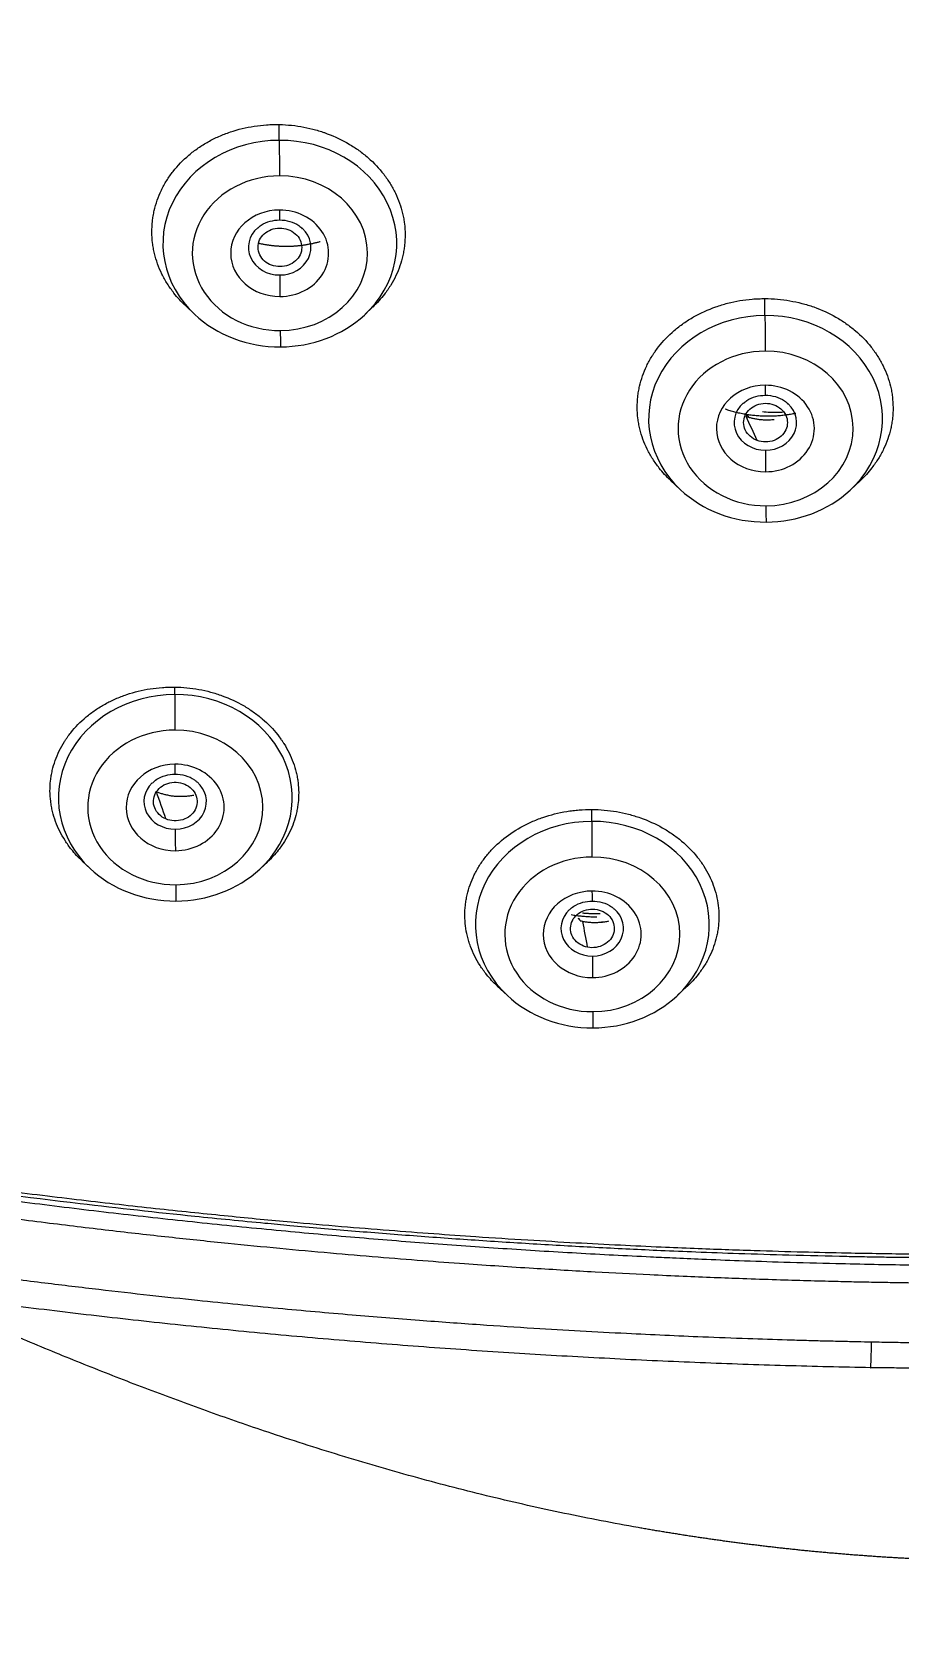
# Model space of a CAD drawing. Header units: millimetres. Extents: x 2433 to 4809, y -10272 to -6912.
# Drawn here: x 3226.53 to 3240.38, y -8430.04 to -8404.54 of the extents above; entities that cross this region are included whole.
import ezdxf

# ---------------------------------------------------------------- set-up
doc = ezdxf.new("R2010")
doc.units = ezdxf.units.MM
doc.layers.add('DIM', color=3, linetype='Continuous', lineweight=13)
doc.styles.add('ARIAL', font='arial.ttf')
doc.dimstyles.get("Standard").update_dxf_attribs({"dimtxt": 15, "dimasz": 15, "dimexe": 0.18, "dimexo": 0.0625, "dimgap": 4, "dimtad": 0, "dimtih": 1, "dimtoh": 1, "dimdec": 1, "dimdsep": 46, "dimtxsty": 'ARIAL', "dimcen": 0, "dimclrd": 3, "dimclre": 3, "dimclrt": 3, "dimadec": 0, "dimazin": 0, "dimtfac": 1, "dimtdec": 1, "dimtofl": 0, "dimtmove": 0, "dimatfit": 3, "dimfxl": 1, "dimtolj": 1, "dimtzin": 0, "dimarcsym": 0})

# ---------------------------------------------------------------- blocks, each defined once
blk = doc.blocks.new('*D43')
at = {"layer": 'Defpoints', "color": 0, "transparency": 16777216}
for p in [(3193.999, -7897.186), (3599.118, -9941.356), (3679.627, -9941.356)]:
    blk.add_point(p, dxfattribs=at)
at = {"layer": 'DIM', "color": 3, "lineweight": -2, "transparency": 16777216}
for p, q in [((3194.062, -7897.186), (3679.807, -7897.186)), ((3679.627, -7915.186), (3679.627, -8902.472)), ((3679.627, -9923.356), (3679.627, -8936.071)), ((3599.18, -9941.356), (3679.807, -9941.356))]:
    blk.add_line(p, q, dxfattribs=at)
at = {"layer": 'DIM', "color": 3, "transparency": 16777216}
for points in [[(3676.627, -7915.186), (3682.627, -7915.186), (3679.627, -7897.186)], [(3676.627, -9923.356), (3682.627, -9923.356), (3679.627, -9941.356)]]:
    blk.add_solid(points, dxfattribs=at)
at = {"layer": 'DIM', "color": 3, "transparency": 16777216, "insert": (3679.627, -8919.271), "char_height": 18, "attachment_point": 5, "style": 'ARIAL'}
blk.add_mtext('\\A1;(2280)', dxfattribs=at)

msp = doc.modelspace()

# ---------------------------------------------------------------- linework, layer by layer
at = {"linetype": 'Continuous', "lineweight": 13}
for p, q in [((3230.484, -8406.276), (3230.483, -8406.023)), ((3238.25, -8409.077), (3238.249, -8408.806)), ((3228.812, -8415.135), (3228.812, -8415.017)), ((3235.481, -8417.163), (3235.481, -8416.973))]:
    msp.add_line(p, q, dxfattribs=at)
at = {"linetype": 'Continuous', "lineweight": 18}
for p, q in [((3228.989, -8408.924), (3229.13, -8409.057)), ((3231.856, -8409.057), (3231.975, -8408.944)), ((3236.741, -8411.713), (3236.896, -8411.858)), ((3239.622, -8411.858), (3239.77, -8411.718)), ((3227.333, -8417.798), (3227.458, -8417.916)), ((3230.184, -8417.916), (3230.294, -8417.813)), ((3233.97, -8419.796), (3234.127, -8419.944)), ((3236.853, -8419.944), (3237.002, -8419.805))]:
    msp.add_line(p, q, dxfattribs=at)
at = {"linetype": 'Continuous', "lineweight": 13}
for centre, major_axis, ratio, start_param, end_param in [((3230.493, -8407.927), (-1.87, 0), 0.882948, 4.717224, 7.037094), ((3230.493, -8407.927), (-1.87, 0), 0.882948, 2.377964, 4.717224), ((3230.486, -8406.61), (0.002, -0.5), 0.00227, 3.979346, 5.201076), ((3230.493, -8408.081), (1.4, 0), 0.882948, 1.575631, 4.717224), ((3230.493, -8408.081), (1.4, 0), 0.882948, 4.717224, 7.858816), ((3230.49, -8408.081), (-0.783, 0), 0.882948, 4.717224, 7.858816), ((3230.49, -8408.081), (-0.783, 0), 0.882948, 1.575631, 4.717224), ((3230.487, -8407.249), (0.001, -0.3), 0.00227, 5.201076, 6.276176), ((3230.494, -8408.631), (-0.001, 0.3), 0.00227, 0.828524, 2.059484), ((3238.259, -8410.728), (-1.87, 0), 0.882948, 4.717224, 7.037094), ((3238.259, -8410.728), (-1.87, 0), 0.882948, 2.377964, 4.717224), ((3238.252, -8409.412), (0.002, -0.5), 0.00227, 3.979346, 5.201076), ((3230.5, -8409.082), (-0.002, 0.5), 0.00227, 2.059484, 3.281214), ((3238.259, -8410.882), (1.4, 0), 0.882948, 1.575631, 4.717224), ((3238.259, -8410.882), (1.4, 0), 0.882948, 4.717224, 7.858816), ((3238.256, -8410.883), (-0.783, 0), 0.882948, 4.717224, 7.858816), ((3238.256, -8410.883), (-0.783, 0), 0.882948, 1.575631, 4.717224), ((3238.252, -8410.051), (0.001, -0.3), 0.00227, 5.201076, 6.276176), ((3237.677, -8411.635), (0.29, 0.957), 0.160514, 6.081981, 6.381709), ((3238.26, -8411.433), (-0.001, 0.3), 0.00227, 0.828524, 2.059484), ((3238.265, -8411.884), (-0.002, 0.5), 0.00227, 2.059484, 3.281214), ((3228.821, -8416.786), (-1.87, 0), 0.882948, 4.717224, 7.037094), ((3228.821, -8416.786), (-1.87, 0), 0.882948, 2.377964, 4.717224), ((3228.814, -8415.469), (0.002, -0.5), 0.00227, 3.979346, 5.201076), ((3228.821, -8416.94), (1.4, 0), 0.882948, 1.575631, 4.717224), ((3228.821, -8416.94), (1.4, 0), 0.882948, 4.717224, 7.858816), ((3228.819, -8416.941), (-0.783, 0), 0.882948, 4.717224, 7.858816), ((3228.819, -8416.941), (-0.783, 0), 0.882948, 1.575631, 4.717224), ((3228.815, -8416.108), (0.001, -0.3), 0.00227, 5.201076, 6.276176), ((3228.822, -8417.491), (-0.001, 0.3), 0.00227, 0.828524, 2.059484), ((3235.49, -8418.814), (-1.87, 0), 0.882948, 4.717224, 7.037094), ((3235.49, -8418.814), (-1.87, 0), 0.882948, 2.377964, 4.717224), ((3235.483, -8417.498), (0.002, -0.5), 0.00227, 3.979346, 5.201076), ((3235.49, -8418.969), (1.4, 0), 0.882948, 1.575631, 4.717224), ((3235.49, -8418.969), (1.4, 0), 0.882948, 4.717224, 7.858816), ((3228.828, -8417.941), (-0.002, 0.5), 0.00227, 2.059484, 3.281214), ((3235.488, -8418.969), (-0.783, 0), 0.882948, 4.717224, 7.858816), ((3235.488, -8418.969), (-0.783, 0), 0.882948, 1.575631, 4.717224), ((3235.484, -8418.137), (0.001, -0.3), 0.00227, 5.201076, 6.276176), ((3235.036, -8419.691), (0.236, 0.972), 0.128072, 6.036341, 6.392842), ((3235.554, -8417.425), (0.033, -1.5), 0.09731, 0.436967, 0.472517), ((3235.491, -8419.52), (-0.001, 0.3), 0.00227, 0.828524, 2.059484), ((3235.497, -8419.97), (-0.002, 0.5), 0.00227, 2.059484, 3.281214), ((3239.959, -8424.904), (0.019, 1), 0.00925, 2.827528, 4.094485)]:
    msp.add_ellipse(centre, major_axis=major_axis, ratio=ratio, start_param=start_param, end_param=end_param, dxfattribs=at)
at = {"linetype": 'Continuous', "lineweight": 18}
for centre, major_axis, start_param, end_param in [((3230.49, -8407.987), (0.5, 0), 2.349395, 4.717224), ((3230.49, -8407.987), (0.5, 0), 4.717224, 7.03081), ((3230.493, -8407.927), (-1.87, 0), 0.753908, 1.575631), ((3230.493, -8407.927), (-1.87, 0), 1.575631, 2.377964), ((3238.256, -8410.789), (0.5, 0), 2.349395, 4.717224), ((3238.256, -8410.789), (0.5, 0), 4.717224, 7.03081), ((3238.259, -8410.728), (-1.87, 0), 0.753908, 1.575631), ((3238.259, -8410.728), (-1.87, 0), 1.575631, 2.377964), ((3228.819, -8416.847), (-0.5, 0), 1.575631, 3.936194), ((3228.819, -8416.847), (-0.5, 0), 5.53772, 7.858816), ((3228.821, -8416.786), (-1.87, 0), 0.753908, 1.575631), ((3228.821, -8416.786), (-1.87, 0), 1.575631, 2.377964), ((3235.488, -8418.875), (-0.5, 0), 5.53772, 7.858816), ((3235.488, -8418.875), (-0.5, 0), 1.575631, 3.936194), ((3235.49, -8418.814), (-1.87, 0), 0.753908, 1.575631), ((3235.49, -8418.814), (-1.87, 0), 1.575631, 2.377964)]:
    msp.add_ellipse(centre, major_axis=major_axis, ratio=0.882948, start_param=start_param, end_param=end_param, dxfattribs=at)
for points, knots in [([(3228.987, -8408.922), (3228.918, -8408.858), (3228.856, -8408.79), (3228.78, -8408.693), (3228.762, -8408.669), (3228.727, -8408.62), (3228.71, -8408.594), (3228.662, -8408.518), (3228.633, -8408.466), (3228.555, -8408.307), (3228.516, -8408.197), (3228.482, -8408.056), (3228.476, -8408.027), (3228.466, -8407.97), (3228.461, -8407.942), (3228.451, -8407.856), (3228.444, -8407.742), (3228.45, -8407.628), (3228.459, -8407.542), (3228.463, -8407.514), (3228.472, -8407.457), (3228.478, -8407.428), (3228.51, -8407.288), (3228.548, -8407.179), (3228.624, -8407.022), (3228.652, -8406.97), (3228.715, -8406.869), (3228.75, -8406.82), (3228.86, -8406.679), (3228.944, -8406.592), (3229.063, -8406.492), (3229.087, -8406.472), (3229.137, -8406.434), (3229.162, -8406.416), (3229.24, -8406.362), (3229.347, -8406.296), (3229.461, -8406.239), (3229.549, -8406.2), (3229.579, -8406.188), (3229.639, -8406.164), (3229.67, -8406.153), (3229.826, -8406.1), (3229.953, -8406.069), (3230.149, -8406.04), (3230.215, -8406.032), (3230.315, -8406.026), (3230.349, -8406.024), (3230.416, -8406.023), (3230.45, -8406.023), (3230.483, -8406.023)], [0, 0, 0, 0, 0.064268, 0.064268, 0.085535, 0.085535, 0.106801, 0.106801, 0.149334, 0.149334, 0.234401, 0.234401, 0.255668, 0.255668, 0.276934, 0.276934, 0.319468, 0.362001, 0.362001, 0.383267, 0.383267, 0.404534, 0.404534, 0.489601, 0.489601, 0.532134, 0.532134, 0.574667, 0.574667, 0.659734, 0.659734, 0.681, 0.681, 0.702267, 0.702267, 0.7448, 0.787334, 0.787334, 0.8086, 0.8086, 0.829867, 0.829867, 0.914933, 0.914933, 0.957467, 0.957467, 0.978733, 0.978733, 1, 1, 1, 1]), ([(3230.483, -8406.023), (3230.616, -8406.026), (3230.747, -8406.04), (3230.939, -8406.076), (3231.002, -8406.091), (3231.096, -8406.117), (3231.143, -8406.131), (3231.19, -8406.147), (3231.221, -8406.158), (3231.236, -8406.164), (3231.374, -8406.215), (3231.49, -8406.27), (3231.653, -8406.367), (3231.706, -8406.401), (3231.783, -8406.456), (3231.808, -8406.475), (3231.857, -8406.514), (3231.881, -8406.534), (3231.997, -8406.636), (3232.08, -8406.724), (3232.172, -8406.843), (3232.19, -8406.867), (3232.224, -8406.916), (3232.24, -8406.941), (3232.287, -8407.017), (3232.315, -8407.068), (3232.391, -8407.225), (3232.429, -8407.333), (3232.462, -8407.473), (3232.468, -8407.501), (3232.478, -8407.557), (3232.482, -8407.585), (3232.492, -8407.669), (3232.499, -8407.781), (3232.493, -8407.894), (3232.484, -8407.978), (3232.481, -8408.006), (3232.471, -8408.062), (3232.466, -8408.09), (3232.435, -8408.228), (3232.397, -8408.335), (3232.324, -8408.491), (3232.296, -8408.541), (3232.258, -8408.604), (3232.25, -8408.616), (3232.234, -8408.641), (3232.209, -8408.677), (3232.183, -8408.713), (3232.108, -8408.809), (3232.046, -8408.878), (3231.977, -8408.943)], [0, 0, 0, 0, 0.084855, 0.084855, 0.127283, 0.127283, 0.148497, 0.159104, 0.159104, 0.169711, 0.169711, 0.254566, 0.254566, 0.296994, 0.296994, 0.318208, 0.318208, 0.339422, 0.339422, 0.424277, 0.424277, 0.445491, 0.445491, 0.466705, 0.466705, 0.509133, 0.509133, 0.593988, 0.593988, 0.615202, 0.615202, 0.636416, 0.636416, 0.678843, 0.721271, 0.721271, 0.742485, 0.742485, 0.763699, 0.763699, 0.848554, 0.848554, 0.890982, 0.890982, 0.901589, 0.901589, 0.912196, 0.93341, 0.93341, 1, 1, 1, 1]), ([(3230.143, -8407.679), (3230.158, -8407.661), (3230.21, -8407.614), (3230.334, -8407.564), (3230.436, -8407.55), (3230.488, -8407.549)], [0, 0, 0, 0, 0.206446, 0.623832, 1, 1, 1, 1]), ([(3230.488, -8407.549), (3230.546, -8407.549), (3230.654, -8407.564), (3230.784, -8407.621), (3230.836, -8407.672), (3230.852, -8407.691)], [0, 0, 0, 0, 0.388964, 0.792604, 1, 1, 1, 1]), ([(3236.739, -8411.711), (3236.674, -8411.649), (3236.614, -8411.585), (3236.541, -8411.492), (3236.523, -8411.468), (3236.488, -8411.419), (3236.471, -8411.394), (3236.422, -8411.318), (3236.393, -8411.267), (3236.316, -8411.109), (3236.276, -8411.001), (3236.242, -8410.86), (3236.236, -8410.832), (3236.226, -8410.775), (3236.222, -8410.747), (3236.211, -8410.662), (3236.204, -8410.548), (3236.21, -8410.435), (3236.219, -8410.35), (3236.223, -8410.321), (3236.233, -8410.265), (3236.238, -8410.236), (3236.27, -8410.096), (3236.308, -8409.987), (3236.384, -8409.829), (3236.412, -8409.778), (3236.452, -8409.714), (3236.46, -8409.702), (3236.476, -8409.677), (3236.502, -8409.64), (3236.528, -8409.603), (3236.621, -8409.485), (3236.705, -8409.397), (3236.823, -8409.296), (3236.847, -8409.276), (3236.897, -8409.237), (3236.923, -8409.219), (3237, -8409.164), (3237.054, -8409.13), (3237.22, -8409.035), (3237.338, -8408.982), (3237.526, -8408.916), (3237.589, -8408.896), (3237.717, -8408.863), (3237.847, -8408.836), (3237.979, -8408.82), (3238.08, -8408.811), (3238.113, -8408.809), (3238.181, -8408.807), (3238.215, -8408.806), (3238.249, -8408.806)], [0, 0, 0, 0, 0.061754, 0.061754, 0.083077, 0.083077, 0.104401, 0.104401, 0.147049, 0.147049, 0.232344, 0.232344, 0.253668, 0.253668, 0.274992, 0.274992, 0.317639, 0.360287, 0.360287, 0.38161, 0.38161, 0.402934, 0.402934, 0.488229, 0.488229, 0.530877, 0.530877, 0.541539, 0.541539, 0.552201, 0.573524, 0.573524, 0.65882, 0.65882, 0.680143, 0.680143, 0.701467, 0.701467, 0.744115, 0.744115, 0.82941, 0.82941, 0.872057, 0.872057, 0.914705, 0.957352, 0.957352, 0.978676, 0.978676, 1, 1, 1, 1]), ([(3238.249, -8408.806), (3238.384, -8408.806), (3238.517, -8408.818), (3238.712, -8408.852), (3238.777, -8408.866), (3238.873, -8408.891), (3238.904, -8408.9), (3238.968, -8408.919), (3238.999, -8408.929), (3239.155, -8408.985), (3239.273, -8409.038), (3239.439, -8409.133), (3239.493, -8409.167), (3239.571, -8409.222), (3239.597, -8409.241), (3239.647, -8409.279), (3239.671, -8409.299), (3239.789, -8409.4), (3239.874, -8409.487), (3239.967, -8409.606), (3239.985, -8409.63), (3240.02, -8409.679), (3240.037, -8409.704), (3240.084, -8409.779), (3240.113, -8409.831), (3240.19, -8409.988), (3240.229, -8410.096), (3240.26, -8410.222), (3240.263, -8410.236), (3240.269, -8410.264), (3240.277, -8410.307), (3240.283, -8410.349), (3240.293, -8410.433), (3240.301, -8410.546), (3240.295, -8410.659), (3240.286, -8410.744), (3240.282, -8410.772), (3240.272, -8410.829), (3240.267, -8410.857), (3240.235, -8410.997), (3240.197, -8411.105), (3240.122, -8411.262), (3240.094, -8411.313), (3240.031, -8411.414), (3239.997, -8411.463), (3239.904, -8411.583), (3239.841, -8411.652), (3239.772, -8411.717)], [0, 0, 0, 0, 0.084927, 0.084927, 0.127391, 0.127391, 0.148623, 0.148623, 0.169855, 0.169855, 0.254782, 0.254782, 0.297246, 0.297246, 0.318478, 0.318478, 0.33971, 0.33971, 0.424637, 0.424637, 0.445869, 0.445869, 0.467101, 0.467101, 0.509565, 0.509565, 0.594492, 0.594492, 0.605108, 0.605108, 0.615724, 0.636956, 0.636956, 0.67942, 0.721884, 0.721884, 0.743116, 0.743116, 0.764347, 0.764347, 0.849275, 0.849275, 0.891739, 0.891739, 0.934202, 0.934202, 1, 1, 1, 1]), ([(3237.908, -8410.48), (3237.924, -8410.463), (3237.976, -8410.416), (3238.1, -8410.365), (3238.202, -8410.352), (3238.254, -8410.351)], [0, 0, 0, 0, 0.206446, 0.623832, 1, 1, 1, 1]), ([(3238.254, -8410.351), (3238.311, -8410.351), (3238.42, -8410.366), (3238.549, -8410.423), (3238.602, -8410.474), (3238.617, -8410.493)], [0, 0, 0, 0, 0.388964, 0.792604, 1, 1, 1, 1]), ([(3238.543, -8410.623), (3238.513, -8410.625), (3238.402, -8410.633), (3238.291, -8410.627), (3238.208, -8410.616)], [0, 0, 0, 0, 0.267627, 1, 1, 1, 1]), ([(3238.399, -8410.743), (3238.396, -8410.743), (3238.382, -8410.744), (3238.357, -8410.747), (3238.324, -8410.748), (3238.291, -8410.749), (3238.258, -8410.749), (3238.226, -8410.748), (3238.195, -8410.745), (3238.164, -8410.742), (3238.133, -8410.738), (3238.104, -8410.733), (3238.075, -8410.727), (3238.046, -8410.721), (3238.018, -8410.714), (3238, -8410.709), (3237.991, -8410.706)], [0, 0, 0, 0, 0.019146, 0.101038, 0.181976, 0.261898, 0.340744, 0.418488, 0.495133, 0.570676, 0.64511, 0.718421, 0.790589, 0.861592, 0.931405, 1, 1, 1, 1]), ([(3227.331, -8417.796), (3227.269, -8417.738), (3227.213, -8417.677), (3227.143, -8417.59), (3227.125, -8417.567), (3227.091, -8417.519), (3227.075, -8417.495), (3227.028, -8417.422), (3226.999, -8417.372), (3226.923, -8417.22), (3226.885, -8417.115), (3226.852, -8416.979), (3226.846, -8416.952), (3226.836, -8416.897), (3226.832, -8416.87), (3226.822, -8416.788), (3226.814, -8416.678), (3226.82, -8416.569), (3226.829, -8416.487), (3226.833, -8416.459), (3226.842, -8416.405), (3226.848, -8416.377), (3226.879, -8416.242), (3226.916, -8416.138), (3226.99, -8415.986), (3227.018, -8415.937), (3227.056, -8415.876), (3227.064, -8415.864), (3227.08, -8415.84), (3227.105, -8415.804), (3227.131, -8415.769), (3227.221, -8415.656), (3227.303, -8415.572), (3227.419, -8415.475), (3227.443, -8415.456), (3227.491, -8415.419), (3227.516, -8415.401), (3227.592, -8415.349), (3227.697, -8415.285), (3227.809, -8415.23), (3227.924, -8415.179), (3227.983, -8415.156), (3228.166, -8415.094), (3228.291, -8415.064), (3228.484, -8415.034), (3228.548, -8415.027), (3228.647, -8415.02), (3228.68, -8415.018), (3228.746, -8415.016), (3228.779, -8415.016), (3228.812, -8415.017)], [0, 0, 0, 0, 0.05995, 0.05995, 0.081314, 0.081314, 0.102679, 0.102679, 0.145409, 0.145409, 0.230868, 0.230868, 0.252233, 0.252233, 0.273597, 0.273597, 0.316327, 0.359057, 0.359057, 0.380421, 0.380421, 0.401786, 0.401786, 0.487245, 0.487245, 0.529975, 0.529975, 0.540657, 0.540657, 0.55134, 0.572704, 0.572704, 0.658163, 0.658163, 0.679528, 0.679528, 0.700893, 0.700893, 0.743623, 0.786352, 0.786352, 0.829082, 0.829082, 0.914541, 0.914541, 0.95727, 0.95727, 0.978635, 0.978635, 1, 1, 1, 1]), ([(3228.812, -8415.017), (3228.943, -8415.018), (3229.072, -8415.031), (3229.261, -8415.065), (3229.324, -8415.08), (3229.417, -8415.104), (3229.447, -8415.113), (3229.509, -8415.133), (3229.539, -8415.143), (3229.69, -8415.198), (3229.804, -8415.251), (3229.965, -8415.343), (3230.017, -8415.377), (3230.093, -8415.43), (3230.118, -8415.448), (3230.166, -8415.485), (3230.189, -8415.505), (3230.304, -8415.602), (3230.386, -8415.687), (3230.476, -8415.801), (3230.493, -8415.825), (3230.518, -8415.86), (3230.526, -8415.872), (3230.543, -8415.896), (3230.582, -8415.956), (3230.616, -8416.018), (3230.691, -8416.169), (3230.728, -8416.273), (3230.761, -8416.407), (3230.766, -8416.434), (3230.776, -8416.488), (3230.78, -8416.515), (3230.79, -8416.596), (3230.797, -8416.704), (3230.791, -8416.812), (3230.782, -8416.893), (3230.778, -8416.92), (3230.769, -8416.974), (3230.764, -8417.001), (3230.733, -8417.134), (3230.697, -8417.237), (3230.624, -8417.386), (3230.597, -8417.435), (3230.552, -8417.508), (3230.536, -8417.531), (3230.503, -8417.578), (3230.486, -8417.601), (3230.416, -8417.689), (3230.359, -8417.752), (3230.296, -8417.811)], [0, 0, 0, 0, 0.085204, 0.085204, 0.127806, 0.127806, 0.149108, 0.149108, 0.170409, 0.170409, 0.255613, 0.255613, 0.298215, 0.298215, 0.319516, 0.319516, 0.340817, 0.340817, 0.426021, 0.426021, 0.447323, 0.447323, 0.457973, 0.457973, 0.468624, 0.511226, 0.511226, 0.59643, 0.59643, 0.617731, 0.617731, 0.639032, 0.639032, 0.681634, 0.724236, 0.724236, 0.745538, 0.745538, 0.766839, 0.766839, 0.852043, 0.852043, 0.894645, 0.894645, 0.915946, 0.915946, 0.937247, 0.937247, 1, 1, 1, 1]), ([(3228.456, -8416.551), (3228.476, -8416.528), (3228.532, -8416.477), (3228.662, -8416.423), (3228.764, -8416.409), (3228.816, -8416.408)], [0, 0, 0, 0, 0.24821, 0.643629, 1, 1, 1, 1]), ([(3228.816, -8416.408), (3228.874, -8416.409), (3228.982, -8416.424), (3229.106, -8416.477), (3229.154, -8416.523), (3229.166, -8416.537)], [0, 0, 0, 0, 0.410705, 0.836907, 1, 1, 1, 1]), ([(3229.116, -8416.747), (3229.11, -8416.749), (3229.093, -8416.752), (3229.065, -8416.757), (3229.033, -8416.761), (3229, -8416.764), (3228.968, -8416.767), (3228.936, -8416.768), (3228.904, -8416.768), (3228.872, -8416.768), (3228.84, -8416.766), (3228.808, -8416.764), (3228.777, -8416.76), (3228.747, -8416.756), (3228.716, -8416.75), (3228.687, -8416.744), (3228.657, -8416.737), (3228.629, -8416.73), (3228.601, -8416.721), (3228.573, -8416.712), (3228.546, -8416.702), (3228.529, -8416.695), (3228.52, -8416.691)], [0, 0, 0, 0, 0.031426, 0.085118, 0.1387, 0.192136, 0.245387, 0.298411, 0.351167, 0.403611, 0.455703, 0.507404, 0.558706, 0.609602, 0.660081, 0.710129, 0.759725, 0.808845, 0.857464, 0.905552, 0.953075, 1, 1, 1, 1]), ([(3233.966, -8419.793), (3233.906, -8419.736), (3233.85, -8419.676), (3233.78, -8419.589), (3233.762, -8419.565), (3233.727, -8419.517), (3233.711, -8419.493), (3233.663, -8419.42), (3233.606, -8419.319), (3233.561, -8419.215), (3233.531, -8419.135), (3233.522, -8419.108), (3233.51, -8419.068), (3233.506, -8419.054), (3233.498, -8419.027), (3233.495, -8419.013), (3233.465, -8418.89), (3233.451, -8418.78), (3233.45, -8418.614), (3233.453, -8418.558), (3233.463, -8418.475), (3233.467, -8418.447), (3233.476, -8418.392), (3233.482, -8418.365), (3233.513, -8418.229), (3233.551, -8418.123), (3233.614, -8417.994), (3233.627, -8417.969), (3233.656, -8417.918), (3233.671, -8417.893), (3233.717, -8417.819), (3233.785, -8417.724), (3233.863, -8417.635), (3233.947, -8417.55), (3233.992, -8417.508), (3234.134, -8417.389), (3234.236, -8417.319), (3234.401, -8417.226), (3234.458, -8417.198), (3234.546, -8417.158), (3234.576, -8417.146), (3234.637, -8417.122), (3234.668, -8417.111), (3234.822, -8417.058), (3234.949, -8417.026), (3235.113, -8416.999), (3235.146, -8416.994), (3235.212, -8416.986), (3235.245, -8416.983), (3235.346, -8416.975), (3235.413, -8416.973), (3235.481, -8416.973)], [0, 0, 0, 0, 0.058401, 0.058401, 0.079801, 0.079801, 0.101201, 0.101201, 0.144001, 0.1868, 0.1868, 0.2082, 0.2082, 0.2189, 0.2189, 0.2296, 0.2296, 0.3152, 0.3152, 0.358, 0.358, 0.3794, 0.3794, 0.4008, 0.4008, 0.4864, 0.4864, 0.5078, 0.5078, 0.5292, 0.5292, 0.572, 0.6148, 0.6148, 0.6576, 0.6576, 0.7432, 0.7432, 0.786, 0.786, 0.8074, 0.8074, 0.8288, 0.8288, 0.9144, 0.9144, 0.9358, 0.9358, 0.9572, 0.9572, 1, 1, 1, 1]), ([(3235.481, -8416.973), (3235.615, -8416.974), (3235.747, -8416.985), (3235.941, -8417.019), (3236.005, -8417.032), (3236.101, -8417.057), (3236.132, -8417.066), (3236.195, -8417.085), (3236.227, -8417.095), (3236.381, -8417.15), (3236.498, -8417.203), (3236.663, -8417.296), (3236.716, -8417.329), (3236.794, -8417.383), (3236.819, -8417.401), (3236.869, -8417.439), (3236.893, -8417.458), (3237.01, -8417.557), (3237.094, -8417.642), (3237.186, -8417.758), (3237.204, -8417.782), (3237.239, -8417.83), (3237.255, -8417.854), (3237.302, -8417.928), (3237.331, -8417.978), (3237.407, -8418.131), (3237.446, -8418.236), (3237.485, -8418.401), (3237.495, -8418.456), (3237.509, -8418.565), (3237.516, -8418.675), (3237.51, -8418.785), (3237.501, -8418.868), (3237.497, -8418.895), (3237.487, -8418.95), (3237.482, -8418.978), (3237.45, -8419.113), (3237.413, -8419.218), (3237.351, -8419.345), (3237.338, -8419.371), (3237.31, -8419.421), (3237.295, -8419.446), (3237.249, -8419.519), (3237.215, -8419.567), (3237.126, -8419.679), (3237.068, -8419.743), (3237.004, -8419.803)], [0, 0, 0, 0, 0.085255, 0.085255, 0.127883, 0.127883, 0.149196, 0.149196, 0.17051, 0.17051, 0.255765, 0.255765, 0.298393, 0.298393, 0.319707, 0.319707, 0.341021, 0.341021, 0.426276, 0.426276, 0.447589, 0.447589, 0.468903, 0.468903, 0.511531, 0.511531, 0.596786, 0.596786, 0.639413, 0.639413, 0.682041, 0.724669, 0.724669, 0.745982, 0.745982, 0.767296, 0.767296, 0.852551, 0.852551, 0.873865, 0.873865, 0.895179, 0.895179, 0.937806, 0.937806, 1, 1, 1, 1]), ([(3235.126, -8418.58), (3235.145, -8418.557), (3235.202, -8418.506), (3235.331, -8418.452), (3235.433, -8418.438), (3235.485, -8418.437)], [0, 0, 0, 0, 0.24821, 0.643629, 1, 1, 1, 1]), ([(3235.485, -8418.437), (3235.543, -8418.438), (3235.651, -8418.453), (3235.775, -8418.506), (3235.823, -8418.552), (3235.835, -8418.566)], [0, 0, 0, 0, 0.410705, 0.836907, 1, 1, 1, 1]), ([(3235.748, -8418.761), (3235.742, -8418.762), (3235.726, -8418.766), (3235.699, -8418.771), (3235.668, -8418.775), (3235.637, -8418.779), (3235.605, -8418.782), (3235.574, -8418.783), (3235.544, -8418.784), (3235.513, -8418.784), (3235.483, -8418.783), (3235.453, -8418.781), (3235.423, -8418.778), (3235.394, -8418.775), (3235.366, -8418.77), (3235.347, -8418.767), (3235.338, -8418.765)], [0, 0, 0, 0, 0.042939, 0.120297, 0.197135, 0.273397, 0.349069, 0.424144, 0.498603, 0.572426, 0.645582, 0.718037, 0.789753, 0.860684, 0.930784, 1, 1, 1, 1]), ([(3242.532, -8424.145), (3242.476, -8424.145), (3242.358, -8424.146), (3242.174, -8424.146), (3241.976, -8424.146), (3241.763, -8424.146), (3241.537, -8424.145), (3241.296, -8424.144), (3241.041, -8424.142), (3240.771, -8424.14), (3240.488, -8424.137), (3240.19, -8424.133), (3239.878, -8424.128), (3239.358, -8424.118), (3238.673, -8424.101), (3237.869, -8424.077), (3237.186, -8424.052), (3236.441, -8424.021), (3235.593, -8423.98), (3234.604, -8423.925), (3233.615, -8423.862), (3232.628, -8423.792), (3231.64, -8423.714), (3230.849, -8423.645), (3230.013, -8423.568), (3228.894, -8423.457), (3227.06, -8423.255), (3225.398, -8423.042), (3224.063, -8422.853), (3223.29, -8422.739), (3222.515, -8422.619), (3221.839, -8422.51), (3221.147, -8422.396), (3220.543, -8422.292), (3220.019, -8422.2), (3219.697, -8422.141), (3219.405, -8422.088), (3219.145, -8422.039), (3218.981, -8422.008), (3218.905, -8421.994)], [0, 0, 0, 0, 0.007134, 0.014866, 0.023196, 0.032123, 0.041648, 0.051771, 0.062492, 0.073811, 0.085727, 0.098241, 0.111353, 0.125062, 0.163904, 0.197691, 0.226425, 0.250106, 0.291766, 0.333423, 0.375076, 0.416726, 0.45837, 0.500009, 0.516993, 0.564317, 0.641989, 0.750009, 0.775917, 0.812499, 0.848813, 0.874987, 0.899207, 0.937485, 0.952635, 0.966462, 0.978965, 0.990144, 1, 1, 1, 1]), ([(3218.94, -8421.933), (3218.995, -8421.944), (3219.105, -8421.965), (3219.269, -8421.996), (3219.432, -8422.026), (3219.595, -8422.056), (3219.757, -8422.086), (3219.918, -8422.115), (3220.078, -8422.144), (3220.237, -8422.173), (3220.448, -8422.21), (3220.744, -8422.262), (3221.049, -8422.314), (3221.302, -8422.356), (3221.468, -8422.384), (3221.614, -8422.408), (3221.74, -8422.429), (3221.9, -8422.455), (3222.101, -8422.488), (3222.347, -8422.527), (3222.593, -8422.566), (3222.839, -8422.605), (3223.083, -8422.642), (3223.328, -8422.68), (3223.571, -8422.716), (3223.815, -8422.752), (3224.057, -8422.788), (3224.299, -8422.822), (3224.54, -8422.856), (3224.929, -8422.911), (3225.46, -8422.983), (3226.125, -8423.069), (3226.768, -8423.15), (3227.39, -8423.224), (3227.99, -8423.293), (3228.568, -8423.357), (3229.125, -8423.416), (3229.66, -8423.47), (3230.173, -8423.521), (3230.776, -8423.577), (3231.463, -8423.637), (3232.225, -8423.699), (3232.941, -8423.753), (3233.68, -8423.805), (3234.437, -8423.854), (3235.208, -8423.898), (3235.919, -8423.935), (3236.55, -8423.965), (3237.108, -8423.988), (3237.603, -8424.007), (3238.183, -8424.026), (3238.832, -8424.045), (3239.505, -8424.061), (3240.081, -8424.071), (3240.576, -8424.078), (3240.978, -8424.082), (3241.298, -8424.084), (3241.545, -8424.086), (3241.833, -8424.086), (3242.161, -8424.087), (3242.409, -8424.086), (3242.532, -8424.085)], [0, 0, 0, 0, 0.007105, 0.01417, 0.021196, 0.028182, 0.035128, 0.042035, 0.048902, 0.055729, 0.062516, 0.076163, 0.093766, 0.101686, 0.108769, 0.115016, 0.12043, 0.125013, 0.135584, 0.146128, 0.156645, 0.167135, 0.177596, 0.188029, 0.198432, 0.208806, 0.219149, 0.229462, 0.239742, 0.24999, 0.279206, 0.307488, 0.334833, 0.36124, 0.386708, 0.411237, 0.434827, 0.457481, 0.479201, 0.499992, 0.534117, 0.566315, 0.596582, 0.624923, 0.65992, 0.692413, 0.722398, 0.749895, 0.772125, 0.79296, 0.812412, 0.845462, 0.874938, 0.897404, 0.918162, 0.937469, 0.948177, 0.958563, 0.968735, 0.984476, 1, 1, 1, 1])]:
    msp.add_open_spline(points, degree=3, knots=knots, dxfattribs=at)
for points, degree in [([(3230.247, -8408.207), (3230.216, -8408.18), (3230.164, -8408.11), (3230.134, -8407.986), (3230.162, -8407.866), (3230.238, -8407.764), (3230.352, -8407.696), (3230.487, -8407.669), (3230.626, -8407.693), (3230.706, -8407.739), (3230.739, -8407.768)], 3), ([(3230.739, -8407.768), (3230.772, -8407.796), (3230.824, -8407.867), (3230.853, -8407.989), (3230.824, -8408.109), (3230.748, -8408.21), (3230.634, -8408.278), (3230.498, -8408.304), (3230.357, -8408.278), (3230.278, -8408.234), (3230.247, -8408.207)], 3), ([(3238.126, -8411.075), (3238.086, -8411.06), (3238.009, -8411.013), (3237.926, -8410.909), (3237.9, -8410.788), (3237.926, -8410.669), (3238.002, -8410.567), (3238.116, -8410.497), (3238.255, -8410.472), (3238.348, -8410.487), (3238.391, -8410.502)], 3), ([(3238.391, -8410.502), (3238.434, -8410.518), (3238.512, -8410.565), (3238.592, -8410.669), (3238.617, -8410.789), (3238.591, -8410.908), (3238.515, -8411.01), (3238.4, -8411.08), (3238.259, -8411.104), (3238.167, -8411.089), (3238.126, -8411.075)], 3), ([(3237.991, -8410.706), (3237.977, -8410.702), (3237.962, -8410.697), (3237.948, -8410.692)], 3), ([(3228.671, -8417.125), (3228.631, -8417.109), (3228.557, -8417.058), (3228.482, -8416.95), (3228.463, -8416.828), (3228.497, -8416.71), (3228.579, -8416.612), (3228.697, -8416.548), (3228.837, -8416.53), (3228.93, -8416.55), (3228.971, -8416.567)], 3), ([(3228.971, -8416.567), (3229.013, -8416.585), (3229.089, -8416.636), (3229.161, -8416.743), (3229.179, -8416.864), (3229.145, -8416.982), (3229.063, -8417.08), (3228.944, -8417.144), (3228.801, -8417.161), (3228.71, -8417.142), (3228.671, -8417.125)], 3), ([(3235.414, -8419.176), (3235.371, -8419.168), (3235.286, -8419.133), (3235.185, -8419.043), (3235.137, -8418.928), (3235.14, -8418.806), (3235.196, -8418.694), (3235.294, -8418.608), (3235.426, -8418.564), (3235.521, -8418.564), (3235.566, -8418.573)], 3), ([(3235.566, -8418.573), (3235.612, -8418.582), (3235.698, -8418.617), (3235.796, -8418.707), (3235.844, -8418.822), (3235.841, -8418.944), (3235.785, -8419.055), (3235.685, -8419.141), (3235.55, -8419.185), (3235.457, -8419.185), (3235.414, -8419.176)], 3), ([(3235.338, -8418.765), (3235.324, -8418.762), (3235.31, -8418.759), (3235.296, -8418.756)], 3), ([(3235.615, -8418.641), (3235.473, -8418.645), (3235.331, -8418.631)], 2), ([(3218.376, -8423.664), (3229.039, -8425.685), (3239.941, -8425.893)], 2), ([(3239.941, -8425.893), (3242.351, -8425.916)], 1)]:
    msp.add_open_spline(points, degree=degree, dxfattribs=at)
at = {"linetype": 'Continuous', "lineweight": 13}
for points, knots in [([(3230.155, -8407.92), (3230.159, -8407.921), (3230.172, -8407.924), (3230.192, -8407.928), (3230.215, -8407.933), (3230.239, -8407.937), (3230.263, -8407.941), (3230.287, -8407.945), (3230.311, -8407.949), (3230.335, -8407.952), (3230.359, -8407.955), (3230.384, -8407.958), (3230.408, -8407.96), (3230.433, -8407.962), (3230.458, -8407.964), (3230.482, -8407.966), (3230.507, -8407.967), (3230.532, -8407.968), (3230.558, -8407.969), (3230.583, -8407.969), (3230.608, -8407.969), (3230.633, -8407.968), (3230.659, -8407.968), (3230.684, -8407.967), (3230.71, -8407.965), (3230.735, -8407.964), (3230.761, -8407.962), (3230.787, -8407.959), (3230.812, -8407.957), (3230.838, -8407.954), (3230.864, -8407.95), (3230.889, -8407.947), (3230.915, -8407.943), (3230.941, -8407.938), (3230.966, -8407.933), (3230.992, -8407.928), (3231.018, -8407.923), (3231.043, -8407.917), (3231.069, -8407.911), (3231.095, -8407.905), (3231.118, -8407.898), (3231.134, -8407.894), (3231.14, -8407.892)], [0, 0, 0, 0, 0.014236, 0.03822, 0.062278, 0.086411, 0.110618, 0.1349, 0.159256, 0.183687, 0.208193, 0.232775, 0.257432, 0.282165, 0.306974, 0.331861, 0.356825, 0.381868, 0.40699, 0.432192, 0.457468, 0.482816, 0.508234, 0.533725, 0.559288, 0.584925, 0.610636, 0.636422, 0.662282, 0.688218, 0.714229, 0.740316, 0.76648, 0.79272, 0.819036, 0.845429, 0.871899, 0.898445, 0.925067, 0.951766, 0.978542, 1, 1, 1, 1]), ([(3238.741, -8410.641), (3238.74, -8410.641), (3238.725, -8410.644), (3238.697, -8410.65), (3238.657, -8410.657), (3238.618, -8410.664), (3238.578, -8410.669), (3238.537, -8410.674), (3238.497, -8410.678), (3238.457, -8410.682), (3238.416, -8410.684), (3238.376, -8410.686), (3238.335, -8410.687), (3238.294, -8410.687), (3238.253, -8410.687), (3238.213, -8410.686), (3238.172, -8410.684), (3238.131, -8410.681), (3238.09, -8410.677), (3238.05, -8410.673), (3238.009, -8410.668), (3237.969, -8410.662), (3237.929, -8410.656), (3237.889, -8410.648), (3237.849, -8410.64), (3237.809, -8410.631), (3237.77, -8410.621), (3237.731, -8410.611), (3237.692, -8410.6), (3237.653, -8410.588), (3237.628, -8410.579), (3237.615, -8410.575)], [0, 0, 0, 0, 0.004505, 0.039796, 0.075107, 0.110439, 0.145792, 0.181165, 0.21656, 0.251976, 0.287413, 0.32287, 0.358347, 0.393843, 0.429358, 0.464891, 0.500441, 0.536009, 0.571593, 0.607193, 0.64281, 0.678443, 0.714092, 0.749759, 0.785443, 0.821145, 0.856868, 0.892612, 0.928381, 0.964176, 1, 1, 1, 1]), ([(3235.562, -8418.695), (3235.555, -8418.695), (3235.534, -8418.695), (3235.501, -8418.694), (3235.463, -8418.693), (3235.425, -8418.691), (3235.386, -8418.688), (3235.347, -8418.685), (3235.308, -8418.681), (3235.269, -8418.677), (3235.23, -8418.672), (3235.191, -8418.666), (3235.165, -8418.661), (3235.152, -8418.659)], [0, 0, 0, 0, 0.054201, 0.146335, 0.238996, 0.33219, 0.425921, 0.520195, 0.61502, 0.710404, 0.806354, 0.902883, 1, 1, 1, 1]), ([(3218.81, -8422.041), (3218.85, -8422.049), (3218.952, -8422.068), (3219.136, -8422.103), (3219.382, -8422.15), (3219.689, -8422.207), (3220.058, -8422.274), (3220.609, -8422.372), (3221.307, -8422.493), (3222.047, -8422.616), (3222.689, -8422.718), (3223.245, -8422.805), (3223.69, -8422.872), (3224.068, -8422.928), (3224.421, -8422.98), (3224.904, -8423.048), (3225.688, -8423.156), (3226.731, -8423.292), (3227.991, -8423.443), (3229.252, -8423.581), (3230.486, -8423.704), (3231.694, -8423.813), (3232.875, -8423.908), (3234.056, -8423.991), (3235.238, -8424.064), (3236.144, -8424.111), (3236.812, -8424.142), (3237.283, -8424.163), (3237.876, -8424.186), (3238.59, -8424.21), (3239.31, -8424.229), (3239.975, -8424.244), (3240.523, -8424.253), (3241.009, -8424.259), (3241.433, -8424.263), (3241.794, -8424.265), (3242.093, -8424.266), (3242.272, -8424.266), (3242.351, -8424.266)], [0, 0, 0, 0, 0.005264, 0.013186, 0.023766, 0.037003, 0.052896, 0.071445, 0.108056, 0.142884, 0.166694, 0.190502, 0.21431, 0.223829, 0.238907, 0.259545, 0.285746, 0.339307, 0.392879, 0.446455, 0.500031, 0.550009, 0.599981, 0.64995, 0.699918, 0.749887, 0.764659, 0.784547, 0.809552, 0.839677, 0.874924, 0.900671, 0.923792, 0.944289, 0.962158, 0.9774, 0.990015, 1, 1, 1, 1]), ([(3242.351, -8424.557), (3242.29, -8424.557), (3242.168, -8424.557), (3241.983, -8424.557), (3241.797, -8424.556), (3241.612, -8424.555), (3241.429, -8424.553), (3241.246, -8424.552), (3241.058, -8424.55), (3240.843, -8424.547), (3240.598, -8424.544), (3240.32, -8424.539), (3240.024, -8424.534), (3239.708, -8424.528), (3239.341, -8424.52), (3238.914, -8424.508), (3238.419, -8424.494), (3237.921, -8424.477), (3237.424, -8424.458), (3236.929, -8424.438), (3236.295, -8424.409), (3235.497, -8424.368), (3234.509, -8424.31), (3233.59, -8424.249), (3232.763, -8424.188), (3232.047, -8424.131), (3231.285, -8424.066), (3230.485, -8423.993), (3229.643, -8423.91), (3228.754, -8423.817), (3227.803, -8423.71), (3226.79, -8423.588), (3225.716, -8423.451), (3224.821, -8423.328), (3224.124, -8423.228), (3223.644, -8423.157), (3223.158, -8423.083), (3222.668, -8423.006), (3222.173, -8422.927), (3221.719, -8422.852), (3221.309, -8422.784), (3220.985, -8422.728), (3220.702, -8422.679), (3220.459, -8422.637), (3220.265, -8422.603), (3220.12, -8422.576), (3220.024, -8422.559), (3219.927, -8422.541), (3219.831, -8422.524), (3219.734, -8422.506), (3219.637, -8422.488), (3219.54, -8422.471), (3219.443, -8422.453), (3219.346, -8422.434), (3219.249, -8422.416), (3219.152, -8422.398), (3219.055, -8422.379), (3218.957, -8422.361), (3218.859, -8422.342), (3218.794, -8422.329), (3218.762, -8422.323)], [0, 0, 0, 0, 0.007736, 0.015438, 0.023239, 0.031269, 0.038736, 0.046399, 0.054316, 0.062539, 0.073514, 0.085202, 0.097666, 0.11095, 0.125076, 0.144013, 0.164846, 0.187604, 0.206879, 0.227713, 0.250113, 0.286987, 0.328633, 0.375058, 0.403259, 0.433477, 0.465715, 0.499969, 0.534975, 0.572637, 0.612967, 0.655969, 0.701641, 0.749974, 0.770237, 0.790732, 0.811456, 0.832405, 0.853578, 0.874972, 0.890679, 0.906222, 0.916633, 0.927051, 0.937476, 0.941608, 0.945745, 0.949887, 0.954034, 0.958186, 0.962344, 0.966507, 0.970675, 0.974849, 0.979028, 0.983212, 0.987401, 0.991596, 0.995795, 1, 1, 1, 1]), ([(3218.52, -8423.251), (3218.57, -8423.261), (3218.673, -8423.28), (3218.833, -8423.311), (3219.003, -8423.343), (3219.194, -8423.379), (3219.402, -8423.417), (3219.622, -8423.457), (3219.803, -8423.49), (3219.948, -8423.516), (3220.061, -8423.537), (3220.185, -8423.559), (3220.321, -8423.582), (3220.468, -8423.608), (3220.627, -8423.636), (3220.797, -8423.665), (3220.979, -8423.696), (3221.333, -8423.756), (3221.851, -8423.842), (3222.523, -8423.95), (3223.18, -8424.051), (3223.953, -8424.167), (3224.83, -8424.292), (3225.799, -8424.422), (3226.717, -8424.539), (3227.583, -8424.643), (3228.397, -8424.735), (3229.352, -8424.838), (3230.429, -8424.944), (3231.612, -8425.049), (3232.688, -8425.136), (3233.658, -8425.206), (3234.762, -8425.279), (3235.949, -8425.344), (3237.089, -8425.397), (3237.945, -8425.429), (3238.499, -8425.447), (3238.909, -8425.459), (3239.2, -8425.467), (3239.47, -8425.473), (3239.72, -8425.479), (3239.879, -8425.482), (3239.955, -8425.484)], [0, 0, 0, 0, 0.007053, 0.014614, 0.022684, 0.031263, 0.041692, 0.052111, 0.062519, 0.06731, 0.072641, 0.078511, 0.084918, 0.091864, 0.099347, 0.107367, 0.115922, 0.125013, 0.1574, 0.189023, 0.219881, 0.249974, 0.297793, 0.343153, 0.386051, 0.426488, 0.464465, 0.499987, 0.559934, 0.614914, 0.664911, 0.709923, 0.749964, 0.818653, 0.874964, 0.908406, 0.937476, 0.9519, 0.965367, 0.97787, 0.989412, 1, 1, 1, 1]), ([(3242.351, -8428.996), (3242.324, -8428.995), (3242.269, -8428.995), (3242.187, -8428.995), (3242.106, -8428.995), (3242.024, -8428.994), (3241.942, -8428.993), (3241.86, -8428.992), (3241.778, -8428.991), (3241.696, -8428.989), (3241.614, -8428.988), (3241.533, -8428.986), (3241.451, -8428.984), (3241.369, -8428.982), (3241.287, -8428.979), (3241.205, -8428.977), (3241.123, -8428.974), (3241.042, -8428.971), (3240.96, -8428.968), (3240.878, -8428.964), (3240.796, -8428.961), (3240.714, -8428.957), (3240.633, -8428.953), (3240.551, -8428.949), (3240.469, -8428.944), (3240.387, -8428.94), (3240.305, -8428.935), (3240.224, -8428.93), (3240.142, -8428.925), (3240.06, -8428.92), (3239.978, -8428.914), (3239.896, -8428.908), (3239.815, -8428.902), (3239.733, -8428.896), (3239.651, -8428.89), (3239.569, -8428.884), (3239.488, -8428.877), (3239.406, -8428.87), (3239.324, -8428.863), (3239.242, -8428.856), (3239.161, -8428.848), (3239.079, -8428.841), (3238.997, -8428.833), (3238.915, -8428.825), (3238.834, -8428.817), (3238.752, -8428.808), (3238.67, -8428.8), (3238.589, -8428.791), (3238.507, -8428.782), (3238.425, -8428.773), (3238.344, -8428.763), (3238.262, -8428.754), (3238.18, -8428.744), (3238.099, -8428.734), (3238.017, -8428.724), (3237.935, -8428.714), (3237.854, -8428.703), (3237.772, -8428.693), (3237.69, -8428.682), (3237.609, -8428.671), (3237.527, -8428.659), (3237.445, -8428.648), (3237.364, -8428.636), (3237.282, -8428.624), (3237.201, -8428.612), (3237.119, -8428.6), (3237.037, -8428.588), (3236.956, -8428.575), (3236.874, -8428.562), (3236.793, -8428.549), (3236.711, -8428.536), (3236.63, -8428.523), (3236.548, -8428.509), (3236.466, -8428.496), (3236.385, -8428.482), (3236.303, -8428.468), (3235.854, -8428.389), (3235.037, -8428.231), (3233.862, -8427.966), (3232.691, -8427.663), (3231.523, -8427.325), (3230.437, -8426.978), (3229.431, -8426.631), (3228.507, -8426.292), (3227.589, -8425.937), (3226.675, -8425.566), (3225.763, -8425.18), (3225.055, -8424.87), (3224.55, -8424.644), (3224.347, -8424.553), (3224.246, -8424.507)], [0, 0, 0, 0, 0.004236, 0.008472, 0.012708, 0.016944, 0.02118, 0.025416, 0.029653, 0.033889, 0.038126, 0.042364, 0.046601, 0.050839, 0.055078, 0.059316, 0.063556, 0.067796, 0.072036, 0.076277, 0.080519, 0.084762, 0.089005, 0.093249, 0.097494, 0.101739, 0.105986, 0.110233, 0.114482, 0.118731, 0.122981, 0.127233, 0.131486, 0.13574, 0.139995, 0.144251, 0.148508, 0.152767, 0.157028, 0.161289, 0.165552, 0.169817, 0.174083, 0.17835, 0.18262, 0.18689, 0.191163, 0.195437, 0.199713, 0.203991, 0.20827, 0.212551, 0.216835, 0.22112, 0.225407, 0.229696, 0.233987, 0.238281, 0.242576, 0.246874, 0.251173, 0.255475, 0.25978, 0.264086, 0.268395, 0.272706, 0.27702, 0.281337, 0.285655, 0.289977, 0.2943, 0.298627, 0.302956, 0.307288, 0.311623, 0.31596, 0.3203, 0.38345, 0.447063, 0.511252, 0.576132, 0.641815, 0.694932, 0.74818, 0.801611, 0.85528, 0.909239, 0.963545, 0.981832, 1, 1, 1, 1]), ([(3239.955, -8425.484), (3240.009, -8425.485), (3240.115, -8425.487), (3240.269, -8425.49), (3240.414, -8425.492), (3240.615, -8425.495), (3240.861, -8425.498), (3241.168, -8425.502), (3241.461, -8425.505), (3241.695, -8425.506), (3241.855, -8425.507), (3241.955, -8425.508), (3242.07, -8425.508), (3242.202, -8425.508), (3242.302, -8425.508), (3242.351, -8425.508)], [0, 0, 0, 0, 0.067888, 0.132179, 0.192876, 0.25, 0.383805, 0.5, 0.635298, 0.749999, 0.793657, 0.835147, 0.875, 0.938345, 1, 1, 1, 1])]:
    msp.add_open_spline(points, degree=3, knots=knots, dxfattribs=at)
for points in [[(3238.126, -8411.075), (3238.067, -8410.947), (3238.008, -8410.819), (3237.948, -8410.692)], [(3228.671, -8417.125), (3228.621, -8416.981), (3228.57, -8416.836), (3228.52, -8416.691)], [(3235.414, -8419.176), (3235.389, -8419.039), (3235.363, -8418.902), (3235.338, -8418.765)]]:
    msp.add_open_spline(points, degree=3, dxfattribs=at)

# ---------------------------------------------------------------- dimensions: what is measured, and where the dimension line sits
at = {"layer": 'DIM', "color": 3}
dim = msp.add_linear_dim(base=(3679.627, -9941.356), p1=(3193.999, -7897.186), p2=(3599.118, -9941.356), angle=90, text='(2280)', dimstyle='Standard', override={"dimtxt": 18, "dimasz": 18, "dimgap": 5}, dxfattribs=at)
dim.commit()
dim.dimension.update_dxf_attribs({"geometry": '*D43', "text_midpoint": (3679.627, -8919.271)})

doc.saveas('drawing.dxf')
